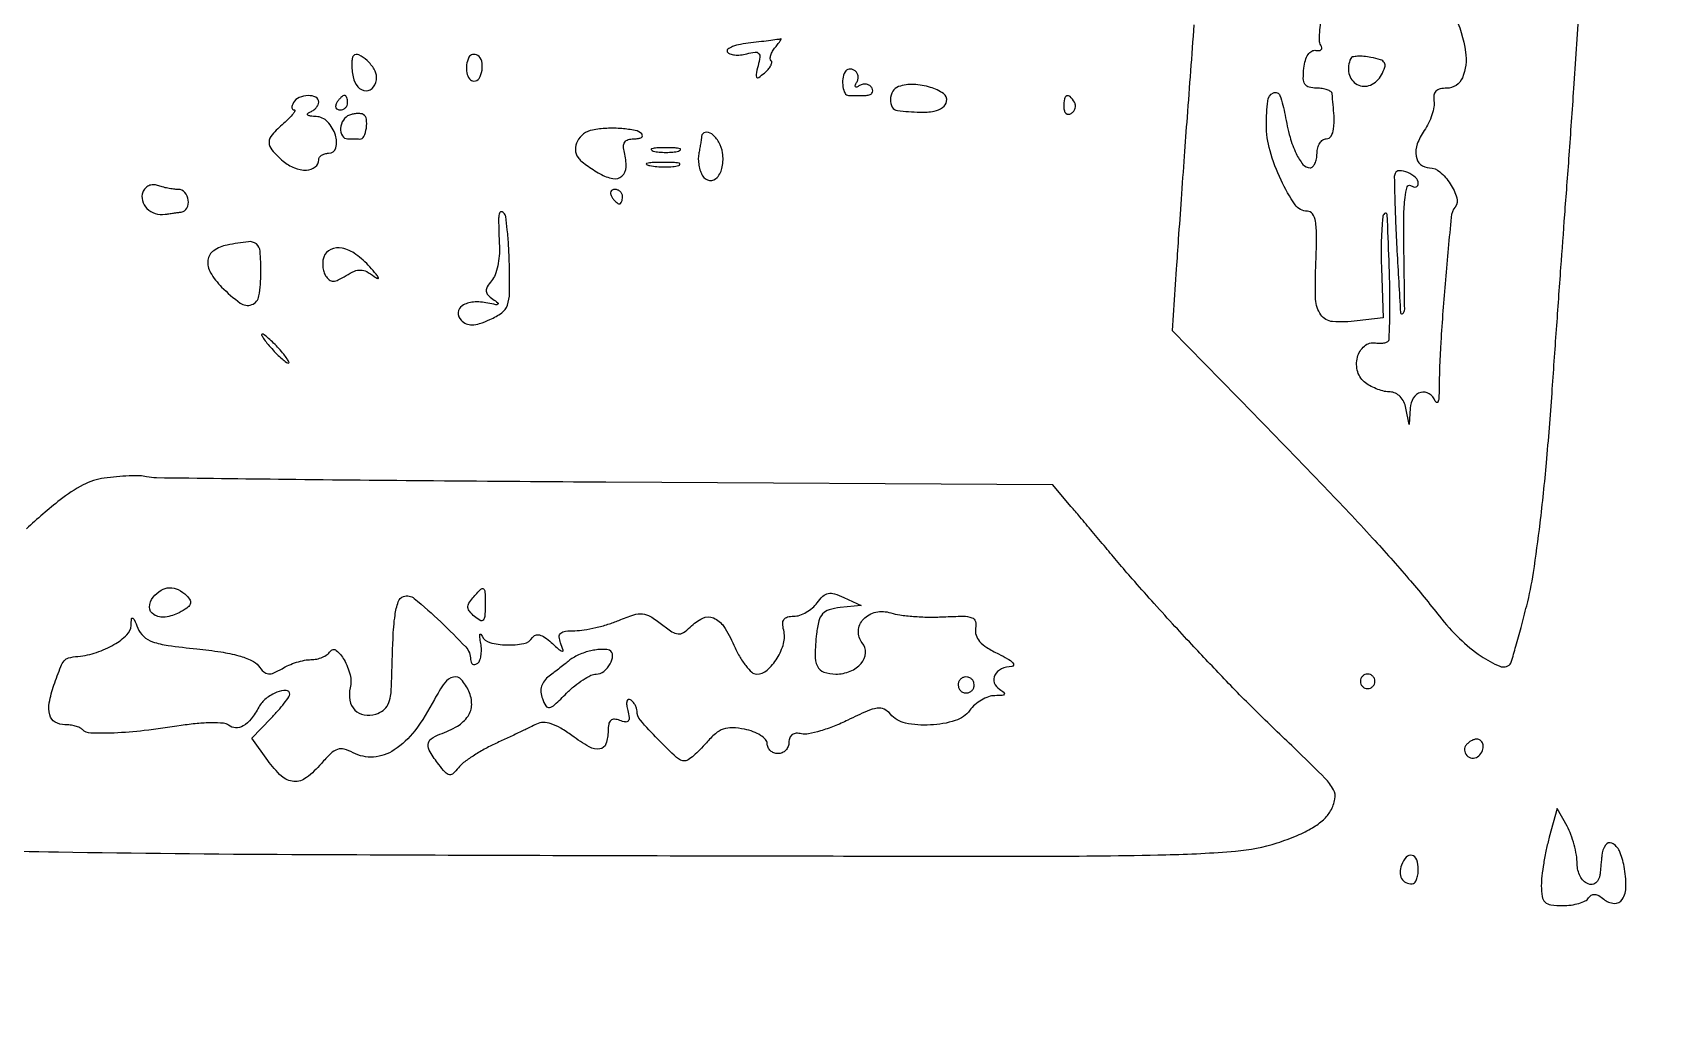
# Model space of a CAD drawing. Extents: x 0 to 5034, y 0 to 2560.
# Drawn here: x 2288.4 to 2512.1, y 463.6 to 599.7 of the extents above; entities that cross this region are included whole.
import ezdxf

# ---------------------------------------------------------------- set-up
doc = ezdxf.new("R2010")
doc.units = 0

msp = doc.modelspace()

# ---------------------------------------------------------------- linework, layer by layer
for points in [[(2448.983946, 600.770475, -0.000159), (2448.034709, 588, 0.000521), (2447.636681, 582.592144, 0.000398), (2447.212104, 576.675, 0.000402), (2446.823336, 571.132577, 0.00095), (2446.544693, 567), (2445.987798, 558.5), (2457.243899, 546.977868, -0.001983), (2467.037985, 536.872436, -0.005797), (2473.683824, 529.798339, -0.008176), (2478.662669, 524.192697, -0.011353), (2482.923936, 519, 0.0342), (2485.699488, 515.916339, 0.0433), (2488.672574, 513.497248, 0.049668), (2491.274839, 512.085014, 0.304784), (2492.697429, 512.364096, 0.126828), (2492.85587, 512.632605, 0.001188), (2493.491281, 514.855665, 0.003905), (2494.198703, 517.4296, 0.002505), (2494.981487, 520.427616, 0.024791), (2495.916925, 525.022957, 0.008175), (2496.844131, 531.854661, 0.007299), (2497.717069, 540.222217, 0.004842), (2498.485433, 549.846587, -0.00025), (2499.10695, 558.649931, -0.000273), (2499.71926, 567.19556, -0.000255), (2500.250972, 574.507868, -0.001362), (2500.554246, 578.5, 0.002263), (2500.870413, 582.763496, 0.000287), (2501.505435, 591.9625, 0.000336), (2502.245651, 602.88339, 0.00028)], [(2484.937267, 602.250528, -0.075122), (2486.538781, 597.002994, -0.136488), (2486.091745, 593.446666, -0.302352), (2483.91809, 592, 0.058384), (2483.024663, 591.89532, 0.139056), (2482.446317, 591.572113, 0.157654), (2482.166908, 591.024923, 0.08188), (2482.170019, 590.25, -0.085574), (2482.167235, 589.41175, -0.036398), (2481.89201, 588.319402, -0.034652), (2481.420768, 587.169251, -0.038314), (2480.808316, 586.135198, 0.068457), (2479.864422, 584.298056, 0.120936), (2479.699889, 582.610821, 0.179356), (2480.32697, 581.458664, 0.181305), (2481.550285, 581, -0.184768), (2482.972181, 580.455985, -0.065334), (2484.4169, 578.773404, -0.067445), (2485.332951, 576.84919, -0.249233), (2485.101321, 575.56815, 0.14389), (2484.543435, 574.177747, 0.002224), (2483.749233, 565.504, 0.006637), (2483.115466, 556.907241, 0.012746), (2482.874828, 550, -0.018122), (2482.834197, 549.109037, -0.080384), (2482.708806, 548.601562, -0.437892), (2482.533904, 548.53917, -0.177124), (2482.342414, 548.75, 0.155327), (2481.494998, 549.766474, 0.215126), (2480.336336, 549.934329, 0.185672), (2479.313645, 549.161564, 0.124663), (2478.863818, 547.75), (2478.727636, 545.5), (2478.294267, 547.75, 0.065663), (2477.997493, 548.641317, 0.079006), (2477.491928, 549.364308, 0.088439), (2476.84112, 549.8353, 0.112987), (2476.121579, 550, -0.056812), (2475.334296, 550.089744, -0.030984), (2474.400999, 550.367188, -0.030453), (2473.475611, 550.771357, -0.042096), (2472.706735, 551.25, -0.162124), (2471.634128, 552.789951, -0.133332), (2471.590171, 554.802804, -0.155415), (2472.54565, 556.355543, -0.220704), (2474.081976, 556.791271, 0.038706), (2474.785122, 556.734395, 0.06097), (2475.385736, 556.805873, 0.084199), (2475.80026, 556.985173, 0.237846), (2475.954552, 557.25, 0.016533), (2476.084172, 561.969237, 0.007416), (2475.957366, 568.173556, 0.002174), (2475.70538, 574.531105, 0.652396), (2475.339849, 574.673183, 0.174735), (2475.087172, 574.135655, 0.008917), (2474.939258, 572.183096, 0.013346), (2474.865492, 569.810965, 0.009205), (2474.903155, 567.123313), (2475.126612, 560.233593), (2471.549945, 559.816038, -0.046537), (2468.158396, 559.737302, -0.226019), (2466.528317, 560.658466, -0.146974), (2465.812877, 562.817345, -0.017239), (2465.845332, 567.945807, 0.007833), (2465.937942, 571.629105, 0.043752), (2465.784266, 573.595907, 0.106999), (2465.375791, 574.622731, 0.249756), (2464.667631, 575, -0.248103), (2462.971118, 575.897037, -0.038988), (2461.02963, 579.287202, -0.04152), (2459.502766, 583.353982, -0.069153), (2459, 586.971777, -0.027989), (2459.182331, 590.226412, -0.252798), (2459.968245, 591.357744, -0.454003), (2460.868445, 590.994088, -0.038987), (2461.581099, 588.27779, 0.021861), (2462.267122, 585.243609, 0.044292), (2463.116465, 582.949645, 0.060777), (2464.057948, 581.462968, 0.224896), (2465.035184, 581, 0.196715), (2465.403753, 581.150844, 0.086308), (2465.716585, 581.5875, 0.066223), (2465.929, 582.234497, 0.046275), (2466, 583, -0.062291), (2466.095643, 583.764729, -0.080559), (2466.376888, 584.4125, -0.097991), (2466.793704, 584.846033, -0.153616), (2467.283022, 585, 0.25853), (2467.941082, 585.364628, 0.108373), (2468.293137, 586.350674, 0.048079), (2468.349173, 588.161017, 0.01069), (2468.081242, 591.25, 0.223729), (2467.905327, 591.538144, 0.061703), (2467.416853, 591.779688, 0.049692), (2466.730829, 591.945153, 0.034357), (2465.933578, 592, -0.063986), (2464.904395, 592.132247, -0.189333), (2464.338889, 592.544419, -0.140684), (2464.107494, 593.327844, -0.030565), (2464.183578, 594.75, -0.040795), (2464.40162, 595.847582, -0.077082), (2464.778137, 596.665299, -0.112784), (2465.268614, 597.132229, -0.187339), (2465.82433, 597.225223, 0.067434), (2466.286927, 597.192827, 0.18885), (2466.576031, 597.328244, 0.233905), (2466.659308, 597.597556, 0.0988), (2466.523616, 597.961788, -0.131617), (2466.340953, 598.569809, -0.026561), (2466.367131, 599.70806, -0.02635), (2466.543148, 601.067169, -0.021984)], [(2033.325134, 261.316347, -0.000063), (2297.5, 260.550923, -0.001268)], [(2270.468264, 486.861104, 0.002108), (2292.007927, 486.416881, 0.002966), (2324.263968, 486.079039, 0.000588), (2382, 485.88471, 0.00047), (2427.655519, 485.827678, 0.005765), (2445.096751, 486.023386, 0.014417), (2454.735953, 486.521045, 0.058396), (2460.49408, 487.670754, 0.019179), (2463.268825, 488.690189, 0.037457), (2465.373578, 489.746973, 0.047839), (2466.898764, 490.872628, 0.082164), (2467.884083, 492.102549, 0.080984), (2468.475519, 493.723543, 0.17346), (2468.272347, 495.021546, 0.070428), (2467.090729, 496.610596, 0.006135), (2463.498699, 500.153475, -0.00075), (2458.192362, 505.275629, -0.005114), (2455.604483, 507.832982, -0.005621), (2453.162559, 510.351989, -0.001019), (2448.692711, 515.087179, -0.003318), (2446.029008, 517.958496, -0.002516), (2443.144109, 521.141943, -0.002543), (2440.466793, 524.157075, -0.005925), (2438.5, 526.449061, 0.00031), (2436.78431, 528.494465, 0.000249), (2434.936191, 530.692757, 0.000251), (2433.226128, 532.72271, 0.000643), (2431.984905, 534.190784), (2429.46981, 537.157804), (2367.685055, 537.527336, -0.000573), (2343.877097, 537.697003, -0.000917), (2323.550152, 537.902418, -0.000156), (2305.56429, 538.122762, -0.053062), (2304.20015, 538.285293, 0.051404), (2303.278123, 538.39824, 0.013256), (2301.777397, 538.387228, 0.013349), (2300.057309, 538.282959, 0.013227), (2298.339924, 538.086859, 0.086252), (2295.427859, 537.146905, 0.045835), (2292.240325, 535.077139, 0.021186), (2287.582186, 531.074327, 0.002949)]]:
    msp.add_lwpolyline(points, format="xyb")
for points in [[(2387.729062, 598.270283, 0.022354), (2386.319335, 598.05913, 0.042696), (2385.219155, 597.744293, 0.064907), (2384.550314, 597.384363, 0.393929), (2384.480058, 597.032267, 0.171141), (2384.832951, 596.747931, 0.058796), (2385.482274, 596.601524, 0.050156), (2386.294994, 596.598205, 0.03993), (2387.158927, 596.751811, -0.029371), (2388.323931, 596.984397, -0.241127), (2388.819668, 596.811881, -0.231402), (2388.981797, 596.302033, -0.027222), (2388.736606, 595.100781, 0.011344), (2388.447266, 593.882025, 0.233267), (2388.537278, 593.526449, 0.386041), (2388.821203, 593.489996, 0.020899), (2389.60284, 594.08535, 0.036938), (2390.119004, 594.582429, 0.058449), (2390.472294, 595.084029, 0.080351), (2390.622815, 595.514331, 0.245125), (2390.532842, 595.800491, -0.206775), (2390.415944, 596.09522, -0.070463), (2390.495947, 596.558771, -0.055825), (2390.742559, 597.106395, -0.039536), (2391.131121, 597.657991, 0.009601), (2391.533675, 598.162442, 0.022769), (2391.808314, 598.556404, 0.050973), (2391.922128, 598.785316, 0.6675), (2391.872445, 598.831897, -0.069959), (2391.597935, 598.751685, -0.002468), (2390.501693, 598.59758, -0.004534), (2389.200895, 598.433262, -0.003153)], [(2332.801155, 596.467822, 0.16346), (2332.629312, 596.122147, 0.029626), (2332.572642, 595.397587, 0.029148), (2332.607834, 594.506188, 0.02279), (2332.746185, 593.547415, 0.132366), (2333.404824, 592.191157, 0.212147), (2334.551292, 591.655039, 0.247649), (2335.580546, 592.172965, 0.156012), (2336, 593.484544, 0.141089), (2335.673481, 594.618648, 0.064991), (2334.686189, 595.81377, 0.073453), (2333.556784, 596.592922, 0.32106)], [(2348.754232, 596.266312, 0.084697), (2348.436116, 595.221291, 0.082939), (2348.479003, 594.121909, 0.104464), (2348.84371, 593.288862, 0.234312), (2349.437328, 592.972506, 0.26629), (2350.162879, 593.360605, 0.1021), (2350.575922, 594.472687, 0.093314), (2350.533019, 595.735512, 0.201974), (2349.980032, 596.512341, 0.086456), (2349.629461, 596.652808, 0.102024), (2349.272696, 596.654687, 0.11056), (2348.965717, 596.518222, 0.11748)], [(2470.661267, 596.115891, 0.164724), (2470.420427, 594.028648, 0.219672), (2471.551498, 592.522474, 0.228168), (2473.390283, 592.438654, 0.170704), (2474.907847, 593.827811, 0.040289), (2475.374633, 594.899265, 0.221244), (2475.310143, 595.510332, 0.184936), (2474.783721, 595.922646, 0.02746), (2473.451451, 596.254032, 0.024329), (2472.472946, 596.392158, 0.035278), (2471.600921, 596.410524, 0.038279), (2470.927744, 596.32526, 0.235962)], [(2400.754232, 594.266312, 0.08443), (2400.451692, 593.274353, 0.069663), (2400.464459, 592.167205, 0.084843), (2400.752087, 591.299007, 0.27719), (2401.25, 591), (2402.237649, 591), (2403.559017, 591, 0.067432), (2404.109731, 591.074611, 0.140899), (2404.475564, 591.298542, 0.190788), (2404.602176, 591.63036, 0.136093), (2404.489919, 592.016312, 0.105964), (2404.167152, 592.352714, 0.09932), (2403.727473, 592.537029, 0.096172), (2403.238531, 592.540551, 0.092519), (2402.776393, 592.361803, -0.036606), (2402.379399, 592.154924, -0.307314), (2402.190983, 592.190983, -0.307314), (2402.154924, 592.379399, -0.036606), (2402.361803, 592.776393, 0.08598), (2402.546157, 593.23524, 0.093884), (2402.557326, 593.714928, 0.100308), (2402.395225, 594.140561, 0.113835), (2402.08541, 594.447214, 0.076159), (2401.694606, 594.613157, 0.096446), (2401.303651, 594.635555, 0.111232), (2400.974193, 594.512816, 0.132806)], [(2324.5, 590, 0.051154), (2324.314118, 589.616523, 0.111168), (2324.272671, 589.29375, 0.186002), (2324.376771, 589.084437, 0.187522), (2324.593993, 589, -0.531739), (2324.693958, 588.851781, -0.068401), (2324.464415, 588.451482, -0.034402), (2323.930683, 587.850278, -0.015389), (2323.15301, 587.132705, 0.029921), (2321.552807, 585.567714, 0.182707), (2321.136373, 584.510609, 0.187826), (2321.528923, 583.459698, 0.031895), (2323.080989, 581.929759, 0.08238), (2324.641886, 580.972632, 0.105814), (2326.296125, 580.680438, 0.155515), (2327.510606, 581.116303, 0.233528), (2328, 582.106989, -0.150457), (2328.104854, 582.44755, -0.098536), (2328.39989, 582.737678, -0.081645), (2328.840852, 582.933353, -0.063764), (2329.361328, 583, 0.335173), (2330.366919, 583.759406, 0.15244), (2330.322602, 585.505488, 0.106756), (2329.208135, 587.362037, 0.197632), (2327.633423, 588.078947, -0.021923), (2326.880476, 588.139938, -0.115237), (2326.49388, 588.282867, -0.457234), (2326.470111, 588.465384, -0.115272), (2326.75, 588.662281, 0.058288), (2327.228008, 588.9234, 0.058299), (2327.632812, 589.287774, 0.06394), (2327.907921, 589.695351, 0.117038), (2328, 590.083333, 0.284743), (2327.59229, 590.741213, 0.121847), (2326.540542, 590.974962, 0.097184), (2325.311041, 590.703163, 0.152643)], [(2330.5, 590, 0.082592), (2330.343488, 589.6179, 0.161196), (2330.3746, 589.29375, 0.182303), (2330.586039, 589.078288, 0.108972), (2330.940983, 589, 0.093332), (2331.345238, 589.076123, 0.09642), (2331.688914, 589.29375, 0.099167), (2331.918938, 589.618444, 0.105053), (2332, 590, 0.042167), (2331.967655, 590.382849, 0.061769), (2331.870461, 590.70625, 0.081139), (2331.727648, 590.92554, 0.210953), (2331.559017, 591, 0.151918), (2331.34829, 590.934461, 0.038439), (2331.066025, 590.70625, 0.035638), (2330.768994, 590.382774, 0.029505)], [(2408.159981, 592.219994, 0.18214), (2407.365086, 591.574452, 0.120639), (2407.02714, 590.434769, 0.13918), (2407.272483, 589.379485, 0.246337), (2408, 588.9, 0.015391), (2411.103748, 588.685845, 0.056098), (2413.070031, 588.831551, 0.106403), (2414.241238, 589.324046, 0.195038), (2414.795986, 590.179155, 0.298835), (2414.353972, 591.252876, 0.075427), (2412.566163, 592.114128, 0.064361), (2410.237973, 592.513336, 0.091005)], [(2431, 589.440983, 0.067432), (2431.074611, 588.890269, 0.140899), (2431.298542, 588.524436, 0.190788), (2431.63036, 588.397824, 0.136093), (2432.016312, 588.510081, 0.090427), (2432.360589, 588.820631, 0.095498), (2432.565079, 589.22714, 0.099685), (2432.598899, 589.665803, 0.108373), (2432.457295, 590.069098, 0.050477), (2431.86686, 590.838655, 0.315493), (2431.407182, 590.933879, 0.25701), (2431.085158, 590.519563, 0.039415)], [(2332.25, 588.281721, 0.168981), (2331.40789, 587.601836, 0.12077), (2331.027943, 586.441372, 0.153328), (2331.265247, 585.419842, 0.265555), (2332, 585, -0.002316), (2332.433157, 584.997994, -0.001757), (2332.908152, 584.991924, -0.001776), (2333.353822, 584.983078, -0.004146), (2333.687328, 584.972506, 0.307549), (2334.254908, 585.32579, 0.069723), (2334.583151, 586.475574, 0.066064), (2334.591789, 587.722145, 0.238516), (2334.160933, 588.361084, 0.098497), (2333.819561, 588.471514, 0.039523), (2333.326962, 588.489994, 0.037158), (2332.777117, 588.426042, 0.038604)], [(2365.835144, 586.211032, 0.110544), (2364.618152, 585.677866, 0.114222), (2363.761664, 584.681866, 0.126116), (2363.480706, 583.491923, 0.152922), (2363.84252, 582.409316, 0.061277), (2364.248395, 581.972266, 0.015684), (2365.007171, 581.372849, 0.015738), (2365.923124, 580.738432, 0.015384), (2366.884019, 580.15783, 0.082225), (2368.666603, 579.509805, 0.229697), (2369.915936, 579.851488, 0.209799), (2370.495342, 581.086479, 0.070328), (2370.260801, 583.110698, -0.056022), (2370.135434, 583.976178, -0.159003), (2370.30386, 584.554402, -0.174514), (2370.766537, 584.889231, -0.070339), (2371.550035, 585, 0.036144), (2372.189801, 585.046307, 0.100679), (2372.611532, 585.197958, 0.237319), (2372.750806, 585.420646, 0.223169), (2372.659434, 585.673899, 0.148451), (2371.755701, 586.156693, 0.029346), (2369.915681, 586.410783, 0.030861), (2367.806516, 586.446316, 0.036983)], [(2380.923489, 585.333333, -0.012726), (2380.873163, 584.905191, -0.004045), (2380.776823, 584.270098, -0.004035), (2380.657979, 583.563824, -0.004484), (2380.531643, 582.88402, 0.055712), (2380.472956, 582.164681, 0.03677), (2380.558685, 581.338634, 0.036849), (2380.763847, 580.537104, 0.057395), (2381.066513, 579.89238, 0.222714), (2382.038031, 579.257334, 0.253397), (2383.070222, 579.640767, 0.133206), (2383.7923, 581.120736, 0.083788), (2383.834665, 583.056337, 0.094672), (2383.328302, 584.515207, 0.096338), (2382.321981, 585.67434, 0.215558), (2381.431506, 585.89145, 0.335214)], [(2373.761659, 581.292739, 0.028254), (2374.754739, 581.159391, 0.020511), (2375.869594, 581.119272, 0.020826), (2376.934218, 581.169017, 0.041951), (2377.761659, 581.31292, 0.285845), (2377.916221, 581.476221, 0.417468), (2377.814362, 581.62839, 0.038992), (2376.938425, 581.726931, 0.009782), (2375.5, 581.747817, 0.008901), (2374.071102, 581.715166, 0.053901), (2373.339362, 581.605813, 0.67161), (2373.319562, 581.45659, 0.082665)], [(2374.25, 583.310674, 0.039571), (2375.047266, 583.168469, 0.024357), (2376, 583.122029, 0.024357), (2376.952734, 583.168469, 0.039571), (2377.75, 583.310674, 0.161593), (2378.00914, 583.478988, 0.542911), (2377.957813, 583.633659, 0.052887), (2377.251983, 583.740287, 0.011065), (2376, 583.767997, 0.011065), (2374.748017, 583.740287, 0.052887), (2374.042187, 583.633659, 0.542911), (2373.99086, 583.478988, 0.161593)], [(2476.782025, 580.206326, 0.099831), (2476.682962, 579.664659, 0.001875), (2476.746268, 576.769983, 0.004502), (2476.863559, 573.383382, 0.002988), (2477.056334, 569.5, 0.000752), (2477.544422, 560.958421, 0.62766), (2477.845482, 560.834249, 0.216485), (2478.120704, 561.459633, 0.000674), (2478.003721, 570.34754, -0.007188), (2478.00319, 574.307676, -0.024827), (2478.166949, 576.867472, -0.042012), (2478.464886, 578.356306, -0.496349), (2478.937668, 578.538523, 0.067002), (2479.344373, 578.357012, 0.14022), (2479.68794, 578.354488, 0.190913), (2479.913863, 578.525724, 0.137085), (2480, 578.833994, 0.216933), (2479.632459, 579.641257, 0.07846), (2478.539299, 580.326162, 0.088735), (2477.382824, 580.592189, 0.320328)], [(2303.688483, 577.630584, 0.157545), (2303.625271, 576.458655, 0.132232), (2304.247911, 575.375153, 0.119377), (2305.394327, 574.674402, 0.11526), (2306.75, 574.563648, -0.001551), (2307.30154, 574.644124, -0.00107), (2307.926562, 574.731978, -0.001079), (2308.527971, 574.813878, -0.002209), (2309, 574.875, 0.244256), (2309.776054, 575.409908, 0.156565), (2309.973622, 576.510807, 0.145033), (2309.494527, 577.58049, 0.218806), (2308.581787, 578, -0.03076), (2307.93383, 578.039901, -0.017198), (2307.153431, 578.163757, -0.017107), (2306.370252, 578.343831, -0.026556), (2305.71083, 578.557471, 0.10126), (2305.112923, 578.65677, 0.09844), (2304.517508, 578.515154, 0.097406), (2304.016672, 578.154606, 0.09686)], [(2368.5, 577, 0.029505), (2368.768994, 576.617226, 0.035638), (2369.066025, 576.29375, 0.038439), (2369.34829, 576.065539, 0.151918), (2369.559017, 576, 0.210953), (2369.727648, 576.07446, 0.081139), (2369.870461, 576.29375, 0.061769), (2369.967655, 576.617151, 0.042167), (2370, 577, 0.105053), (2369.918938, 577.381556, 0.099167), (2369.688914, 577.70625, 0.09642), (2369.345238, 577.923877, 0.093332), (2368.940983, 578, 0.108972), (2368.586039, 577.921712, 0.182303), (2368.3746, 577.70625, 0.161196), (2368.343488, 577.3821, 0.082592)], [(2352.898683, 574.416667, 0.027992), (2352.869347, 573.875048, 0.004333), (2352.880662, 572.799888, 0.00482), (2352.917265, 571.530634, 0.004175), (2352.979611, 570.199975, -0.036196), (2352.955964, 568.824548, -0.032878), (2352.73625, 567.421014, -0.034458), (2352.36923, 566.190674, -0.083678), (2351.89523, 565.37376, 0.036637), (2351.299646, 564.538589, 0.154408), (2351.155231, 563.948061, 0.17467), (2351.38393, 563.42531, 0.049849), (2352.064302, 562.837038, -0.015299), (2352.754264, 562.319127, -0.485165), (2352.752949, 562.13467, -0.214091), (2352.473667, 562.066788, -0.007572), (2351.360698, 562.290686, 0.07039), (2349.373785, 562.43622, 0.126693), (2347.832355, 561.926301, 0.237806), (2347.277812, 560.984903, 0.215966), (2347.677825, 559.922175, 0.094681), (2348.390524, 559.438142, 0.108075), (2349.198379, 559.280695, 0.074153), (2350.229557, 559.458624, 0.02441), (2351.669466, 560.013327, 0.05295), (2353.307672, 560.956368, 0.152836), (2354.080308, 561.99552, 0.081346), (2354.376056, 563.681148, 0.008554), (2354.35294, 567.69652, 0.008525), (2354.252794, 570.204218, 0.012316), (2354.071965, 572.415481, 0.00805), (2353.847851, 574.238437, 0.163168), (2353.60294, 574.730394, 0.097965), (2353.365213, 574.889596, 0.206322), (2353.147352, 574.886949, 0.184172), (2352.982215, 574.722489, 0.078437)], [(2315.334551, 570.305347, 0.102406), (2313.48318, 569.5298, 0.213312), (2312.682595, 568.223057, 0.167809), (2313.038608, 566.494952, 0.062508), (2314.580741, 564.510168, 0.037105), (2317.142861, 562.302504, 0.252399), (2318.740143, 562.073215, 0.269937), (2319.734406, 563.273989, 0.041095), (2320, 566.5, 0.017587), (2319.895767, 569.462351, 0.206942), (2319.376528, 570.463465, 0.204802), (2318.288337, 570.776604, 0.017194)], [(2328.699509, 568.659316, 0.069591), (2328.559436, 568.054129, 0.047053), (2328.56337, 567.344834, 0.046866), (2328.700349, 566.644846, 0.066765), (2328.958501, 566.067146, 0.084653), (2329.448282, 565.5115, 0.174287), (2329.988577, 565.32383, 0.112005), (2330.696929, 565.492586, 0.025328), (2331.78478, 566.097666, -0.037189), (2332.930427, 566.699798, -0.111051), (2333.795192, 566.864642, -0.114957), (2334.62955, 566.641127, -0.041367), (2335.668799, 565.970097, 0.052315), (2336.148968, 565.674717, 0.69998), (2336.249942, 565.773508, 0.067017), (2335.925211, 566.292694, 0.008817), (2335.075686, 567.280261, 0.054488), (2333.137042, 569.028843, 0.103373), (2331.224882, 569.880504, 0.162389), (2329.686572, 569.712215, 0.195811)], [(2321.5, 556, 0.012769), (2322.229731, 555.233916, 0.017642), (2322.92517, 554.5875, 0.014322), (2323.525997, 554.096686, 0.165568), (2323.809975, 554, 0.549874), (2323.889734, 554.12573, 0.034935), (2323.63142, 554.5875, 0.02599), (2323.159597, 555.232121, 0.012939), (2322.5, 556, 0.012769), (2321.770269, 556.766084, 0.017642), (2321.07483, 557.4125, 0.014322), (2320.474003, 557.903314, 0.165568), (2320.190025, 558, 0.549874), (2320.110266, 557.87427, 0.034935), (2320.36858, 557.4125, 0.02599), (2320.840403, 556.767879, 0.012939)], [(2400.089176, 520.194316, 0.044019), (2398.542909, 519.891159, 0.140155), (2397.659694, 519.337331, 0.123726), (2397.140495, 518.354536, 0.030911), (2396.816468, 516.553629, 0.022022), (2396.604839, 513.626796, 0.118687), (2396.932195, 512.076703, 0.200873), (2397.828462, 511.274728, 0.083559), (2399.460889, 511, 0.095276), (2401.476928, 511.387678, 0.122317), (2403.005112, 512.486477, 0.161092), (2403.592131, 513.936968, 0.19176), (2403.13939, 515.332045, -0.188493), (2402.595688, 516.972118, -0.179197), (2403.292974, 518.58909, -0.149301), (2405.017475, 519.559644, -0.133193), (2407.076196, 519.459471, 0.044709), (2408.333981, 519.172804, 0.015001), (2410.209319, 518.975682, 0.01479), (2412.308264, 518.880849, 0.016384), (2414.338507, 518.915757, -0.009925), (2417.086464, 518.998513, -0.088082), (2418.276892, 518.799735, -0.242787), (2418.771348, 518.272445, -0.119555), (2418.808106, 517.328837, 0.128836), (2418.861423, 516.398001, 0.104077), (2419.361336, 515.526668, 0.070211), (2420.370303, 514.672826, 0.027425), (2421.9696, 513.783931, -0.01786), (2423.220945, 513.119419, -0.059221), (2423.966219, 512.561991, -0.276065), (2424.059027, 512.228716, -0.332392), (2423.809017, 512.033931, 0.102684), (2422.376193, 511.706424, 0.163205), (2421.466838, 510.854296, 0.214932), (2421.392445, 509.806731, 0.164886), (2422.121885, 508.903509, -0.028971), (2422.736328, 508.462496, -0.40026), (2422.768434, 508.214748, -0.22163), (2422.472015, 508.052043, -0.014562), (2421.470759, 508.015313, 0.08163), (2420.588347, 507.863437, 0.04822), (2419.614162, 507.416998, 0.04669), (2418.701587, 506.766347, 0.05846), (2418, 506, -0.163716), (2415.993547, 504.562356, -0.062266), (2412.558418, 503.962796, -0.062414), (2409.099363, 504.227028, -0.170927), (2407.026408, 505.46818, 0.108468), (2406.171707, 506.134234, 0.147243), (2405.210475, 506.282955, 0.069196), (2403.806691, 505.883762, 0.01047), (2401.153963, 504.647308, -0.019803), (2399.243856, 503.800016, -0.02256), (2397.353039, 503.14646, -0.022478), (2395.715476, 502.740976, -0.105221), (2394.75, 502.752452, 0.070653), (2394.020082, 502.811328, 0.133874), (2393.465436, 502.62336, 0.149533), (2393.121712, 502.199186, 0.096333), (2393, 501.573324, -0.094268), (2392.885758, 500.972768, -0.096696), (2392.559375, 500.462164, -0.098984), (2392.072354, 500.120378, -0.104023), (2391.5, 500, -0.0905), (2390.927338, 500.104507, -0.095522), (2390.440625, 500.403906, -0.099673), (2390.114961, 500.850413, -0.108288), (2390, 501.375, 0.188571), (2389.77623, 501.947233, 0.064261), (2389.079863, 502.530121, 0.053009), (2388.066557, 503.035521, 0.039857), (2386.867618, 503.376476, 0.039015), (2385.166301, 503.580595, 0.095925), (2383.926766, 503.393449, 0.093903), (2382.830792, 502.753696, 0.036345), (2381.585781, 501.501476, -0.016937), (2380.704529, 500.543535, -0.022248), (2379.834172, 499.734809, -0.020541), (2379.069921, 499.137808, -0.156784), (2378.64124, 499, -0.189191), (2377.458554, 499.464119, -0.013494), (2374.886217, 501.983052, -0.013787), (2372.458219, 504.635072, -0.180357), (2372, 505.86406, 0.077251), (2371.933028, 506.294944, 0.053318), (2371.733645, 506.747573, 0.052839), (2371.440154, 507.152615, 0.07127), (2371.093259, 507.442363, 0.239271), (2370.801582, 507.466881, 0.236771), (2370.607755, 507.245872, 0.094435), (2370.572914, 506.724097, 0.033548), (2370.713777, 505.986518, -0.029168), (2370.912166, 504.994897, -0.20377), (2370.786626, 504.528423, -0.275312), (2370.398961, 504.378708, -0.049451), (2369.620518, 504.592127, 0.070467), (2368.868324, 504.764844, 0.204449), (2368.371909, 504.601253, 0.168202), (2368.085067, 504.095398, 0.045669), (2368, 503.166006, -0.079821), (2367.710743, 501.365646, -0.287073), (2366.855003, 500.654935, -0.164869), (2365.391006, 500.940794, -0.029008), (2363.009009, 502.493353, 0.025446), (2361.446352, 503.527799, 0.054621), (2360.131281, 504.122558, 0.075058), (2359.027276, 504.307259, 0.123275), (2358.109761, 504.093027, -0.00614), (2357.235081, 503.657036, -0.00154), (2355.797867, 502.968001, -0.001573), (2354.149467, 502.190303, -0.001584), (2352.5, 501.424796, 0.018333), (2350.881536, 500.606728, 0.018287), (2349.325975, 499.671659, 0.018471), (2348.030379, 498.756961, 0.065736), (2347.311829, 498.041899, -0.040869), (2346.593434, 497.25234, -0.23357), (2346.066334, 497.093926, -0.169042), (2345.507582, 497.400539, -0.020242), (2344.593633, 498.5, -0.025484), (2343.40463, 500.230216, -0.148192), (2343.126654, 501.288423, -0.232794), (2343.539591, 502.053729, -0.06955), (2344.75, 502.683384, 0.048307), (2347.179402, 503.819213, 0.11113), (2348.640459, 505.194673, 0.146209), (2349.144621, 506.802522, 0.110704), (2348.762507, 508.621896, 0.07425), (2347.71949, 510.228718, 0.276582), (2346.616718, 510.578493, 0.180539), (2345.409963, 509.770917, 0.034685), (2344, 507.494057, -0.039262), (2341.264675, 503.16584, -0.087587), (2338.43507, 500.508645, -0.126544), (2335.57786, 499.537925, -0.142747), (2332.748706, 500.134489, 0.056576), (2331.529722, 500.619058, 0.149805), (2330.602048, 500.589305, 0.109852), (2329.672606, 500.021649, 0.023334), (2328.362146, 498.634631, -0.052512), (2326.293832, 496.686421, -0.179236), (2324.553735, 496.156005, -0.175273), (2322.862263, 496.882846, -0.049828), (2320.949265, 499.07125), (2318.762342, 502.142501), (2321.381171, 504.875969, 0.010307), (2322.384382, 505.967262, 0.01446), (2323.230719, 506.984728, 0.010683), (2323.884118, 507.85583, 0.156814), (2324, 508.216235, 0.405506), (2323.492266, 508.739341, 0.107023), (2322.226987, 508.504636, 0.069371), (2320.719204, 507.610704, 0.099545), (2319.723076, 506.424868, -0.040085), (2318.656562, 504.798309, -0.093721), (2317.570253, 503.838971, -0.144387), (2316.517052, 503.570358, -0.159585), (2315.533538, 503.933355, 0.151267), (2314.830437, 504.205913, 0.01924), (2313.187977, 504.256982, 0.021128), (2311.181777, 504.157305, 0.016127), (2309, 503.885049, -0.010062), (2303.8827, 503.183354, -0.018667), (2299.70459, 502.853354, -0.01681), (2296.490176, 502.82805, -0.19223), (2295.348339, 503.318327, 0.092984), (2294.965158, 503.580455, 0.035318), (2294.352846, 503.799759, 0.033475), (2293.63664, 503.949712, 0.034881), (2292.916667, 504, -0.134799), (2291.55721, 504.373289, -0.193714), (2290.808196, 505.354197, -0.115707), (2290.742553, 507.033673, -0.036296), (2291.403381, 509.479513, -0.005214), (2292.335489, 512.058038, -0.084694), (2292.796777, 512.852078, -0.162582), (2293.41529, 513.234005, -0.032113), (2294.718351, 513.453175, 0.053183), (2297.293481, 513.998539, 0.053009), (2299.698652, 515.075167, 0.059317), (2301.474973, 516.412398, 0.195252), (2302.063386, 517.725249, -0.01443), (2302.122744, 518.643401, -0.49971), (2302.281951, 518.741132, -0.19899), (2302.501592, 518.528522, -0.006307), (2302.990926, 517.358768, 0.113887), (2303.786939, 516.220777, 0.099121), (2305.039787, 515.476544, 0.050258), (2307.166039, 514.960736, 0.009368), (2311.158467, 514.484086, -0.013162), (2314.47196, 514.062969, -0.02941), (2316.953847, 513.52998, -0.038392), (2318.717411, 512.892044, -0.12762), (2319.670024, 512.125317, 0.049068), (2320.39109, 511.331297, 0.156426), (2321.035644, 511.039491, 0.134139), (2321.79271, 511.155387, 0.032398), (2322.925527, 511.75, -0.035707), (2323.852373, 512.228712, -0.025661), (2324.945607, 512.632812, -0.026072), (2326.031434, 512.910786, -0.049663), (2326.927414, 513, 0.052484), (2327.727096, 513.084173, 0.048569), (2328.513891, 513.333436, 0.051957), (2329.173019, 513.700126, 0.101778), (2329.583496, 514.1351, -0.451059), (2330.427302, 514.279731, -0.097885), (2331.506499, 512.993077, -0.063006), (2332.337565, 510.893736, -0.12168), (2332.353595, 509.097875, 0.102882), (2332.305005, 507.375274, 0.149182), (2332.993537, 506.029897, 0.158869), (2334.276198, 505.351519, 0.120253), (2335.875154, 505.460375, 0.082421), (2336.906464, 505.986585, 0.116991), (2337.568454, 506.76998, 0.084457), (2337.938569, 507.965769, 0.027413), (2338.081123, 509.817388, -0.00426), (2338.267573, 515.919381, -0.024328), (2338.551536, 519.148492, -0.04679), (2338.985271, 521.002009, -0.234755), (2339.71623, 521.734221, -0.260892), (2341.206034, 521.454937, -0.014521), (2344.873213, 518.207572, -0.016367), (2348.313518, 514.759475, -0.190126), (2349, 513.019402, 0.086852), (2349.068606, 512.627425, 0.165717), (2349.266173, 512.380592, 0.17909), (2349.560793, 512.316891, 0.103388), (2349.90612, 512.441979, 0.156898), (2350.224647, 512.815603, 0.055653), (2350.423512, 513.498133, 0.048504), (2350.487788, 514.349057, 0.040493), (2350.395032, 515.250996, -0.012422), (2350.266286, 516.056041, -0.07748), (2350.27499, 516.472168, -0.603945), (2350.388464, 516.508342, -0.087442), (2350.572245, 516.25, 0.222597), (2351.657882, 515.356068, 0.056129), (2353.984924, 515.031306, 0.056003), (2356.342725, 515.233074, 0.207912), (2357.54026, 516.065143, -0.176872), (2357.957058, 516.393389, -0.145412), (2358.526651, 516.409443, -0.086184), (2359.258313, 516.071614, -0.032776), (2360.142312, 515.37121, 0.003913), (2361.360733, 514.285776, 0.168982), (2361.676067, 514.157955, 0.526584), (2361.791111, 514.308745, 0.012191), (2361.436046, 515.306067, -0.073832), (2361.250019, 516.141837, -0.238626), (2361.463464, 516.651111, -0.150385), (2362.107179, 516.92852, -0.027098), (2363.42513, 517, 0.039855), (2364.678604, 517.100074, 0.018085), (2366.294263, 517.420026, 0.017774), (2367.982949, 517.882317, 0.02326), (2369.48641, 518.429875, -0.020442), (2371.537332, 519.189931, -0.100409), (2372.757954, 519.329533, -0.114933), (2373.853765, 518.972302, -0.03064), (2375.373686, 517.920699, 0.019004), (2376.829276, 516.862715, 0.121281), (2377.680438, 516.552858, 0.174901), (2378.420342, 516.732791, 0.050178), (2379.347967, 517.490824, -0.08445), (2381.075808, 518.716273, -0.213145), (2382.583015, 518.759081, -0.152419), (2383.977902, 517.598132, -0.039684), (2385.3799, 515, 0.026766), (2386.156027, 513.468411, 0.035595), (2387.029003, 512.175, 0.038483), (2387.873383, 511.25358, 0.190265), (2388.515644, 511, 0.181745), (2389.972797, 511.547753, 0.074392), (2391.3614, 513.185837, 0.071643), (2392.261211, 515.247062, 0.131842), (2392.272832, 517.064692, -0.053488), (2392.136067, 517.976373, -0.16775), (2392.310927, 518.561536, -0.177616), (2392.800478, 518.893909, -0.061297), (2393.662609, 519, 0.081623), (2394.486201, 519.13535, 0.048727), (2395.393692, 519.544041, 0.047226), (2396.242423, 520.143455, 0.059316), (2396.893368, 520.852056, -0.047625), (2397.691912, 521.763074, -0.139977), (2398.425335, 522.142825, -0.124879), (2399.301689, 522.099983, -0.034412), (2400.600398, 521.602056), (2402.972542, 520.5)], [(2309.77183, 521.82817, -0.085903), (2310.21412, 521.200726, -0.219653), (2310.219652, 520.657739, -0.137983), (2309.772558, 520.123126, -0.029271), (2308.72183, 519.49107, -0.089906), (2306.793248, 518.886671, -0.166409), (2305.204332, 519.217755, -0.268125), (2304.610668, 520.275009, -0.17177), (2305.110114, 521.632679, -0.081532), (2306.200819, 522.5804, -0.128387), (2307.380338, 522.941766, -0.127628), (2308.591045, 522.681215, -0.080056)], [(2351, 520.377555, -0.01615), (2350.954461, 518.968074, -0.186245), (2350.726365, 518.474459, -0.335192), (2350.318696, 518.424139, -0.042198), (2349.542221, 518.96496, -0.045674), (2348.868573, 519.636737, -0.150898), (2348.629551, 520.208492, -0.155883), (2348.758188, 520.803712, -0.049737), (2349.292221, 521.549367, -0.011268), (2350.396424, 522.750354, -0.366787), (2350.761908, 522.787661, -0.240404), (2350.974037, 522.397105, -0.006428)], [(2365.597954, 514.221459, 0.029099), (2364.789289, 513.98993, 0.022025), (2363.93211, 513.646495, 0.022453), (2363.153681, 513.251065, 0.047198), (2362.597954, 512.863288, -0.006934), (2362.061469, 512.420783, -0.003033), (2361.338452, 511.848247, -0.003), (2360.563346, 511.249538, -0.004006), (2359.852094, 510.715894, 0.068047), (2359.187041, 510.069, 0.092878), (2358.803213, 509.328354, 0.093524), (2358.715062, 508.502995, 0.069931), (2358.9149, 507.60826, 0.05037), (2359.413887, 506.6012, 0.317629), (2359.913682, 506.392825, 0.133295), (2360.61354, 506.761745, 0.008813), (2362.267351, 508.35826, -0.024846), (2363.384325, 509.369419, -0.027871), (2364.555629, 510.223989, -0.028779), (2365.621817, 510.830265, -0.115383), (2366.347557, 511, 0.170501), (2367.404722, 511.371288, 0.095611), (2368.297161, 512.420893, 0.117705), (2368.627667, 513.57169, 0.295469), (2368.206326, 514.292039, 0.098137), (2367.810651, 514.402103, 0.025684), (2367.148757, 514.418193, 0.025078), (2366.377943, 514.358568, 0.023335)], [(2416.552786, 510.08541, 0.099038), (2416.401684, 509.679226, 0.097945), (2416.417584, 509.244476, 0.097945), (2416.597789, 508.848514, 0.099038), (2416.91459, 508.552786, 0.099038), (2417.320774, 508.401684, 0.097945), (2417.755524, 508.417584, 0.097945), (2418.151486, 508.597789, 0.099038), (2418.447214, 508.91459, 0.099038), (2418.598316, 509.320774, 0.097945), (2418.582416, 509.755524, 0.097945), (2418.402211, 510.151486, 0.099038), (2418.08541, 510.447214, 0.099038), (2417.679226, 510.598316, 0.097945), (2417.244476, 510.582416, 0.097945), (2416.848514, 510.402211, 0.099038)], [(2472, 510, 0.099038), (2472.076342, 509.618362, 0.097945), (2472.29375, 509.29375, 0.097945), (2472.618362, 509.076342, 0.099038), (2473, 509, 0.099038), (2473.381638, 509.076342, 0.097945), (2473.70625, 509.29375, 0.097945), (2473.923658, 509.618362, 0.099038), (2474, 510, 0.099038), (2473.923658, 510.381638, 0.097945), (2473.70625, 510.70625, 0.097945), (2473.381638, 510.923658, 0.099038), (2473, 511, 0.099038), (2472.618362, 510.923658, 0.097945), (2472.29375, 510.70625, 0.097945), (2472.076342, 510.381638, 0.099038)], [(2486.542705, 501.069098, 0.195483), (2486.412739, 500.300347, 0.177971), (2486.849183, 499.620737, 0.173509), (2487.632003, 499.375083, 0.18866), (2488.36052, 499.693853, 0.094258), (2488.860497, 500.428701, 0.135693), (2488.969472, 501.203471, 0.182678), (2488.664889, 501.772622, 0.181466), (2488.059017, 502, 0.08447), (2487.65652, 501.931514, 0.05343), (2487.225445, 501.726548, 0.051896), (2486.832549, 501.425195, 0.064898)], [(2498.109693, 488.456844, 0.015111), (2497.688609, 486.740529, 0.011803), (2497.332212, 484.854511, 0.011974), (2497.083742, 483.081264, 0.028317), (2497.005577, 481.75, 0.037583), (2497.115392, 480.250468, 0.169024), (2497.517835, 479.483291, 0.157851), (2498.327973, 479.10221, 0.031651), (2499.940983, 479, 0.032884), (2501.114292, 479.077249, 0.038208), (2502.208415, 479.308014, 0.041711), (2503.0823, 479.64457, 0.14251), (2503.530011, 480.048558, -0.115281), (2503.909819, 480.430098, -0.159582), (2504.375316, 480.544818, -0.11259), (2504.943766, 480.369535, -0.042372), (2505.631409, 479.89094, 0.15345), (2507.086602, 479.295836, 0.28136), (2508.192185, 479.850308, 0.140254), (2508.707214, 481.65015, 0.046398), (2508.450294, 484.413264, 0.056658), (2507.792437, 486.550221, 0.178412), (2506.7702, 487.615154, 0.380209), (2505.865143, 487.360851, 0.119381), (2505.36535, 485.913912, 0.000209), (2505.305405, 485.281655, 0.000134), (2505.236369, 484.548149, 0.000135), (2505.169186, 483.830188, 0.000253), (2505.11535, 483.25, -0.197273), (2504.528285, 482.126646, -0.294065), (2503.462757, 481.989852, -0.167029), (2502.377315, 483.053642, -0.113379), (2501.964565, 484.75, 0.03884), (2501.85278, 485.981472, 0.023445), (2501.539907, 487.413886, 0.023409), (2501.092635, 488.816277, 0.037558), (2500.568681, 489.956844), (2499.208233, 492.413689)], [(2477.67589, 484.597766, 0.083866), (2477.471772, 483.58597, 0.139064), (2477.681173, 482.747118, 0.153921), (2478.276768, 482.198496, 0.110173), (2479.166667, 482, 0.219986), (2479.48558, 482.147449, 0.07762), (2479.755208, 482.5875, 0.059018), (2479.938993, 483.23419, 0.039769), (2480, 484, 0.08067), (2479.782212, 485.341089, 0.254562), (2479.138258, 485.941332, 0.281425), (2478.344399, 485.698443, 0.089945)]]:
    msp.add_lwpolyline(points, format="xyb", close=True)

doc.saveas('drawing.dxf')
